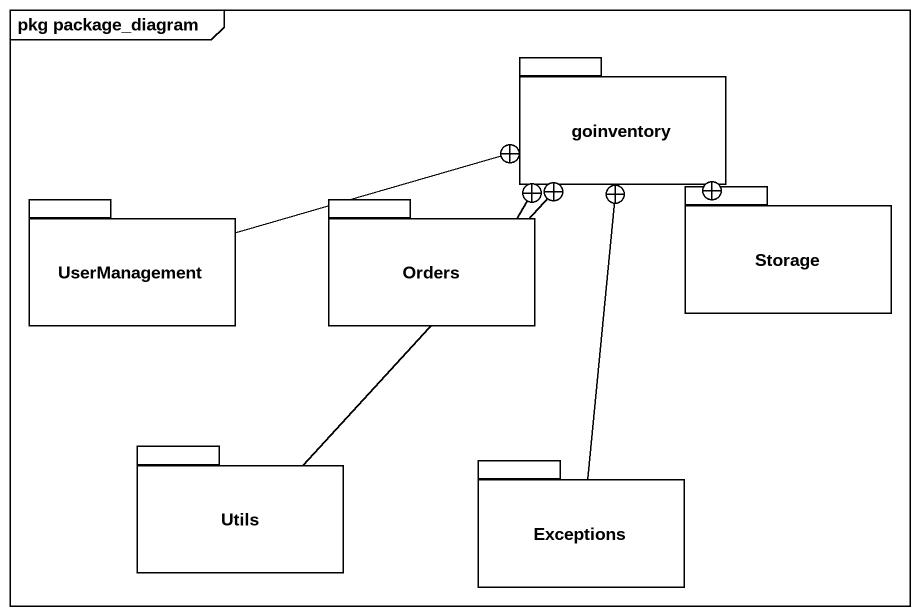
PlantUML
@startuml
mainframe pkg package_diagram
package goinventory {
}
package UserManagement {
}
package Orders {
}
package "Storage" as Storage_ {
}
package Utils {
}
package Exceptions {
}
UserManagement -right-+ goinventory
Orders -up-+ goinventory
Storage_ -up-+ goinventory
Utils -up-+ goinventory
Exceptions -up-+ goinventory
@enduml
